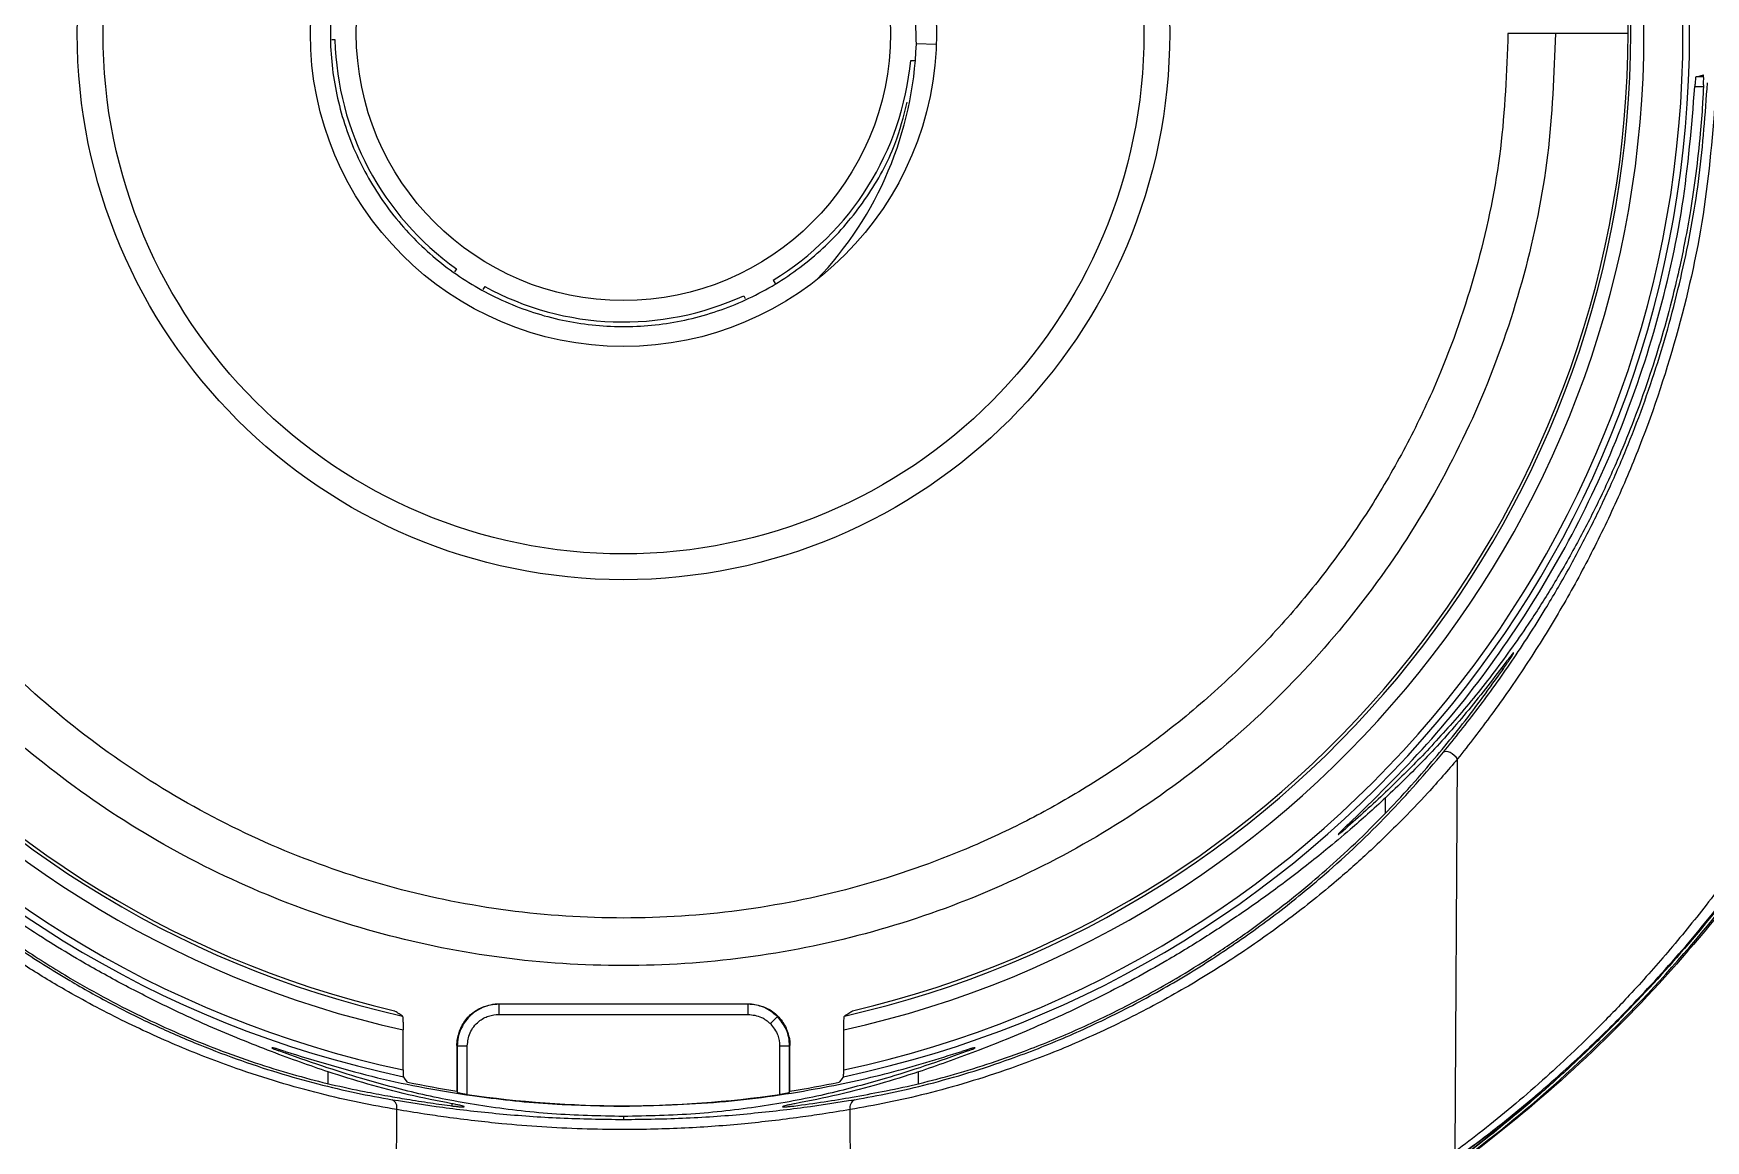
# Model space of a CAD drawing. Extents: x -50 to 17, y -20 to 123.
# Drawn here: x -42.06 to -37.04, y 33.48 to 36.8 of the extents above; entities that cross this region are included whole.
import ezdxf

# ---------------------------------------------------------------- set-up
doc = ezdxf.new("R2010")
doc.units = 0
doc.header["$MEASUREMENT"] = 0
doc.layers.add('GEOMETRY', color=2, linetype='Continuous', lineweight=25)

# ---------------------------------------------------------------- blocks, each defined once
blk = doc.blocks.new('2026 FREEFLOW AZURE')
at = {"layer": 'GEOMETRY'}
for p, q in [((-24.7051, -40.3489), (-24.7146, -40.3485)), ((-22.8998, -40.3632), (-22.9597, -40.3611)), ((-20.8254, -40.3297), (-21.0407, -40.3297)), ((-22.9767, -40.4105), (-22.9627, -40.411)), ((-20.5972, -40.4598), (-20.6195, -40.4598)), ((-20.6224, -40.4894), (-20.5966, -40.4894)), ((-24.3403, -41.0362), (-24.3461, -41.0454)), ((-24.2556, -41.0893), (-24.2611, -41.0982)), ((-23.3896, -41.0701), (-23.384, -41.0806)), ((-23.4779, -41.117), (-23.4733, -41.1257)), ((-21.2016, -42.2332), (-21.2014, -42.243)), ((-21.3416, -43.6862), (-21.3349, -42.5079)), ((-21.5512, -42.6701), (-21.5515, -42.6249)), ((-24.2131, -43.2444), (-24.2141, -43.2431)), ((-24.2141, -43.2431), (-23.4642, -43.2431)), ((-24.2131, -43.2444), (-24.2131, -43.2745)), ((-23.4652, -43.2444), (-24.2131, -43.2444)), ((-24.2131, -43.2745), (-23.4652, -43.2745)), ((-23.4642, -43.2431), (-23.4652, -43.2444)), ((-23.4652, -43.2444), (-23.4652, -43.2745)), ((-24.5006, -43.4409), (-24.5006, -43.3212)), ((-23.1777, -43.4409), (-23.1777, -43.3212)), ((-24.3391, -43.3681), (-24.3381, -43.3694)), ((-24.3391, -43.3681), (-24.3391, -43.505)), ((-24.3381, -43.3694), (-24.3381, -43.5084)), ((-24.3081, -43.5147), (-24.3081, -43.3695)), ((-23.3702, -43.3695), (-23.3702, -43.5147)), ((-23.3402, -43.3694), (-23.3392, -43.3681)), ((-23.3402, -43.5084), (-23.3402, -43.3694)), ((-23.3392, -43.505), (-23.3392, -43.3681)), ((-24.7253, -43.4824), (-24.7255, -43.4472)), ((-22.953, -43.4824), (-22.9528, -43.4472)), ((-24.5248, -44.4427), (-24.5197, -43.5603)), ((-24.3541, -43.5429), (-24.3539, -43.5509)), ((-23.8392, -43.549), (-23.8392, -43.5503)), ((-23.1535, -44.4427), (-23.1586, -43.5603)), ((-23.8392, -43.5812), (-23.8392, -43.5901))]:
    blk.add_line(p, q, dxfattribs=at)
at = {"layer": 'GEOMETRY', "flags": 128}
for points in [[(-20.6195, -40.4598), (-20.6067, -40.4566), (-20.5967, -40.4542)], [(-21.3349, -42.5079), (-21.3393, -42.5023), (-21.3448, -42.4971), (-21.3509, -42.4925), (-21.3573, -42.4889), (-21.3635, -42.4865), (-21.3691, -42.4855), (-21.3738, -42.486), (-21.3772, -42.4879)], [(-24.4871, -43.4781), (-24.4941, -43.4689), (-24.4996, -43.4616)], [(-23.1787, -43.4616), (-23.1857, -43.4709), (-23.1913, -43.4781)], [(-24.3391, -43.505), (-24.3385, -43.5069), (-24.3381, -43.5084)], [(-23.3402, -43.5084), (-23.3397, -43.5065), (-23.3392, -43.505)]]:
    blk.add_lwpolyline(points, dxfattribs=at)
at = {"layer": 'GEOMETRY'}
for radius in [1.64, 1.5625, 0.94, 0.802]:
    blk.add_circle((-23.8392, -40.3297), radius, dxfattribs=at)
for centre, radius, start, end in [((-23.8392, -40.3296), 3.201, 101.9069, 258.093), ((-23.8391, -40.3296), 3.201, 281.9069, 78.093), ((-23.8392, -40.3295), 3.181, 102.0011, 257.9989), ((-23.8391, -40.3295), 3.181, 282.0011, 77.9989), ((-23.8392, -40.3295), 3.064, 102.4665, 257.5334), ((-23.8391, -40.3295), 3.064, 282.4665, 77.5334), ((-23.8392, -40.3293), 3.024, 102.6741, 257.3258), ((-23.8392, -40.3273), 3.016, 103.1791, 256.8208), ((-23.8391, -40.3293), 3.024, 282.6741, 77.3258), ((-23.8391, -40.3273), 3.016, 283.1791, 76.8208), ((-23.8392, -40.3297), 0.8662, 181.2664, 234.6481), ((-24.039, -40.3226), 1.08, 316.3076, 357.9573), ((-23.8392, -40.3297), 0.8662, 301.2664, 354.6481), ((-23.8392, -40.3297), 0.8662, 241.2664, 294.6481), ((-25.2319, -41.4582), 2.6008, 314.8403, 315.503), ((-24.3154, -41.5798), 1.7897, 269.2741, 270.2345), ((-23.3629, -41.5798), 1.7897, 269.7655, 270.7258), ((-23.8392, -40.3305), 3.2136, 258.3687, 261.0503), ((-23.8392, -40.3309), 3.2181, 261.6208, 270), ((-23.8392, -40.3309), 3.2181, 270, 278.3791), ((-23.8392, -40.3305), 3.2136, 278.9497, 281.6313), ((-24.5454, -43.5541), 0.0264, 346.4623, 62.4183), ((-23.1329, -43.5541), 0.0264, 117.5816, 193.5377)]:
    blk.add_arc(centre, radius, start, end, dxfattribs=at)
for points, knots in [([(0, -78.9807), (-0.2, -78.9806), (-1.2, -78.9802), (-3.8001, -78.9706), (-7.8002, -78.9311), (-12.2829, -78.85), (-16.448, -78.7432), (-20.2955, -78.617), (-23.1801, -78.4946), (-25.1028, -78.4087), (-25.9062, -78.3706), (-26.5502, -78.3109), (-27.0326, -78.2324), (-27.5088, -78.1229), (-28.0194, -77.9636), (-28.5584, -77.7443), (-29.1196, -77.4599), (-29.6551, -77.1295), (-30.1606, -76.7561), (-30.6321, -76.3407), (-31.0676, -75.8869), (-31.4641, -75.3985), (-31.7943, -74.9136), (-32.0654, -74.4413), (-32.2868, -73.9889), (-32.4781, -73.5224), (-32.6376, -73.0447), (-32.772, -72.5285), (-32.8702, -71.9733), (-32.9456, -71.1863), (-33.0009, -70.2008), (-33.0534, -69.0184), (-33.0915, -67.8353), (-33.171, -65.4701), (-33.2841, -61.9227), (-33.3842, -57.1916), (-33.4538, -52.46), (-33.4941, -47.728), (-33.5123, -42.9959), (-33.5152, -37.7511), (-33.5017, -31.9936), (-33.4541, -26.4051), (-33.3783, -21.4986), (-33.2967, -17.7475), (-33.2045, -14.4704), (-33.1115, -11.6671), (-33.0234, -9.6084), (-32.9688, -8.2933), (-32.9388, -7.7222), (-32.8886, -7.1485), (-32.7978, -6.5752), (-32.66, -6.0074), (-32.4856, -5.4765), (-32.2819, -4.9834), (-32.0573, -4.5269), (-31.8027, -4.0858), (-31.5196, -3.6631), (-31.2086, -3.2613), (-30.87, -2.8823), (-30.5058, -2.5264), (-30.118, -2.1956), (-29.7093, -1.8918), (-29.2828, -1.6181), (-28.8398, -1.3749), (-28.3823, -1.1622), (-27.9107, -0.9813), (-27.4282, -0.8346), (-26.908, -0.7182), (-26.3509, -0.642), (-25.7605, -0.5973), (-25.1687, -0.5733), (-23.2063, -0.4943), (-19.8745, -0.3423), (-15.9539, -0.2243), (-12.033, -0.1268), (-8.1115, -0.0549), (-3.8389, -0.0078), (-1.135, -0.0023), (0, 0)], [0, 0, 0, 0, 0.0043698, 0.0218491, 0.056809, 0.091769, 0.1198046, 0.1478403, 0.1758752, 0.1828844, 0.189893, 0.1934458, 0.1970065, 0.2005644, 0.2041136, 0.2086796, 0.2132619, 0.2178446, 0.222411, 0.2269761, 0.2315574, 0.2361388, 0.2407038, 0.2443597, 0.2480279, 0.2517, 0.2553674, 0.2590225, 0.2633453, 0.2676701, 0.2762888, 0.2849086, 0.2935298, 0.3021503, 0.3366129, 0.3710757, 0.4055387, 0.4400022, 0.4744661, 0.5089296, 0.5545948, 0.6002598, 0.6310333, 0.6618067, 0.6822341, 0.7026616, 0.7230888, 0.7272545, 0.73142, 0.7355829, 0.7398316, 0.7440869, 0.7483354, 0.7520285, 0.7557342, 0.7594436, 0.7631483, 0.7668405, 0.7705359, 0.7742442, 0.7779569, 0.7816651, 0.7853605, 0.7890218, 0.7926972, 0.7963758, 0.800048, 0.8037066, 0.8080106, 0.8123205, 0.8166378, 0.8209518, 0.8552299, 0.8895082, 0.9066462, 0.9409236, 0.9752009, 1, 1, 1, 1]), ([(0, -78.7726), (-1.424, -78.769), (-4.2759, -78.762), (-8.5576, -78.7097), (-12.8432, -78.6294), (-17.295, -78.5116), (-21.0157, -78.3798), (-23.4132, -78.2765), (-24.3106, -78.2354), (-24.6052, -78.2217), (-24.9025, -78.2077), (-25.2182, -78.1926), (-25.619, -78.1726), (-26.0846, -78.1465), (-26.6157, -78.0981), (-27.1381, -78.0038), (-27.6568, -77.8657), (-28.1617, -77.6853), (-28.6498, -77.4682), (-29.121, -77.2173), (-29.5724, -76.9317), (-30.0027, -76.6129), (-30.4084, -76.2631), (-30.7873, -75.8843), (-31.1373, -75.4786), (-31.4564, -75.0481), (-31.7432, -74.5948), (-31.9949, -74.1217), (-32.2158, -73.6246), (-32.4034, -73.1052), (-32.5509, -72.5636), (-32.6557, -72.0114), (-32.7135, -71.457), (-32.748, -70.899), (-32.7793, -70.2344), (-32.8133, -69.462), (-32.8498, -68.5875), (-32.9034, -67.2216), (-32.9688, -65.3629), (-33.0581, -62.4001), (-33.1438, -58.8258), (-33.2141, -54.7839), (-33.2608, -50.8844), (-33.289, -47.1273), (-33.303, -43.3671), (-33.3064, -39.2589), (-33.3023, -34.8112), (-33.2789, -30.0251), (-33.2303, -25.2473), (-33.1548, -20.6608), (-33.0516, -16.2679), (-32.9546, -13.1601), (-32.8794, -11.1464), (-32.8429, -10.2227), (-32.803, -9.2862), (-32.7689, -8.4977), (-32.7349, -7.8595), (-32.7014, -7.3806), (-32.6431, -6.9014), (-32.5507, -6.4237), (-32.4255, -5.9535), (-32.2626, -5.477), (-32.0603, -4.9973), (-31.8179, -4.5173), (-31.5404, -4.0579), (-31.2302, -3.6207), (-30.8885, -3.2077), (-30.5176, -2.8211), (-30.1192, -2.463), (-29.6954, -2.1351), (-29.2484, -1.8393), (-28.7809, -1.5777), (-28.2957, -1.351), (-27.7877, -1.1569), (-27.2564, -1.0037), (-26.7105, -0.8956), (-26.1548, -0.838), (-25.5911, -0.8063), (-25.0233, -0.7786), (-24.2111, -0.7404), (-23.1541, -0.6928), (-20.7157, -0.5902), (-17.2809, -0.4688), (-12.852, -0.3514), (-8.5617, -0.271), (-4.2771, -0.2187), (-1.4242, -0.2116), (0, -0.2081)], [0, 0, 0, 0, 0.0312612, 0.0626079, 0.0940026, 0.1253571, 0.1603734, 0.175733, 0.1780362, 0.1800961, 0.182206, 0.1845704, 0.1870343, 0.1910167, 0.194808, 0.198734, 0.202655, 0.2065789, 0.2104903, 0.2143719, 0.2182889, 0.2222045, 0.2261203, 0.2300375, 0.2339549, 0.2378723, 0.2417901, 0.2457194, 0.2496274, 0.2537222, 0.2578306, 0.2619383, 0.2660447, 0.2700593, 0.2742093, 0.2806511, 0.2870319, 0.2934253, 0.3106591, 0.3278617, 0.3584975, 0.3891462, 0.4166064, 0.44411, 0.4716281, 0.4991549, 0.5342961, 0.5692692, 0.6042247, 0.639188, 0.669971, 0.7006873, 0.7074453, 0.7142101, 0.7209811, 0.7280224, 0.7315366, 0.7350115, 0.7385579, 0.7421283, 0.7456836, 0.7492314, 0.7531737, 0.7571044, 0.7610247, 0.7649455, 0.7688635, 0.7727804, 0.7766967, 0.7806133, 0.7845309, 0.7884546, 0.7923614, 0.796278, 0.8003826, 0.8044848, 0.8084773, 0.8126362, 0.8168791, 0.8209563, 0.8304858, 0.8401077, 0.8745332, 0.9059355, 0.9373691, 0.9687354, 1, 1, 1, 1]), ([(0, -78.5134), (-1.424, -78.5098), (-4.2756, -78.5028), (-8.5562, -78.4505), (-12.8399, -78.3702), (-16.052, -78.2851), (-18.1908, -78.2173), (-19.2584, -78.1811), (-20.3254, -78.1425), (-21.3916, -78.1015), (-22.4567, -78.058), (-23.5117, -78.0126), (-24.5581, -77.9645), (-25.4274, -77.9239), (-26.12, -77.8847), (-26.6364, -77.8331), (-27.1406, -77.7371), (-27.6375, -77.5996), (-28.122, -77.4213), (-28.5918, -77.2077), (-29.0455, -76.9607), (-29.4792, -76.6808), (-29.8916, -76.3692), (-30.2799, -76.028), (-30.6419, -75.659), (-30.976, -75.2646), (-31.2799, -74.8462), (-31.5521, -74.406), (-31.7916, -73.9467), (-32.0003, -73.4642), (-32.1768, -72.9605), (-32.3135, -72.4362), (-32.4093, -71.9018), (-32.4609, -71.3556), (-32.4935, -70.8015), (-32.5161, -70.3089), (-32.5345, -69.8978), (-32.5493, -69.5599), (-32.564, -69.217), (-32.5791, -68.8544), (-32.5944, -68.4808), (-32.6092, -68.1063), (-32.6492, -67.0731), (-32.7089, -65.3806), (-32.7984, -62.4159), (-32.8843, -58.8381), (-32.962, -54.3773), (-33.0148, -49.643), (-33.0421, -44.6345), (-33.0473, -40.0288), (-33.0442, -35.8268), (-33.0308, -32.0202), (-33.0028, -28.2033), (-32.9573, -24.379), (-32.8978, -20.8952), (-32.8278, -17.7523), (-32.7518, -14.9518), (-32.6827, -12.8379), (-32.63, -11.4088), (-32.601, -10.6621), (-32.5707, -9.9165), (-32.5377, -9.154), (-32.5083, -8.4809), (-32.4777, -7.8989), (-32.4451, -7.4273), (-32.39, -6.961), (-32.302, -6.5), (-32.1826, -6.0461), (-32.0266, -5.5864), (-31.8331, -5.1237), (-31.6007, -4.6612), (-31.335, -4.2178), (-31.0372, -3.7954), (-30.7088, -3.3961), (-30.352, -3.022), (-29.9686, -2.6751), (-29.5605, -2.3578), (-29.1302, -2.0711), (-28.6793, -1.8171), (-28.2111, -1.597), (-27.7216, -1.4085), (-27.2114, -1.2598), (-26.6848, -1.1542), (-26.1425, -1.0969), (-25.5885, -1.0658), (-25.0275, -1.0383), (-24.2175, -1.0002), (-23.1571, -0.9523), (-21.4985, -0.8826), (-19.4927, -0.8063), (-16.4967, -0.7073), (-12.8515, -0.6107), (-8.5617, -0.5302), (-4.2772, -0.4779), (-1.4242, -0.4709), (0, -0.4673)], [0, 0, 0, 0, 0.031448, 0.062976, 0.094543, 0.126068, 0.133937, 0.1418, 0.14966, 0.157515, 0.165366, 0.1732, 0.180838, 0.188498, 0.19242, 0.196157, 0.199951, 0.203738, 0.207532, 0.21134, 0.215126, 0.218929, 0.22273, 0.226531, 0.230334, 0.234136, 0.237937, 0.241744, 0.245555, 0.249366, 0.253345, 0.25733, 0.261319, 0.265321, 0.26944, 0.273577, 0.276209, 0.27853, 0.281045, 0.283789, 0.286545, 0.289303, 0.292066, 0.30938, 0.326703, 0.357571, 0.388416, 0.425233, 0.462131, 0.499028, 0.526948, 0.554931, 0.583095, 0.611244, 0.639395, 0.660044, 0.68067, 0.701266, 0.706754, 0.712254, 0.717768, 0.723234, 0.729109, 0.732647, 0.736104, 0.739548, 0.74301, 0.746461, 0.749906, 0.753722, 0.757527, 0.761327, 0.765128, 0.76893, 0.772733, 0.776535, 0.780338, 0.78414, 0.787945, 0.791757, 0.795555, 0.799518, 0.803479, 0.807398, 0.811551, 0.815731, 0.819802, 0.829461, 0.839173, 0.856464, 0.87379, 0.905374, 0.936993, 0.968546, 1, 1, 1, 1]), ([(0, -77.5952), (-1.4223, -77.5916), (-4.2703, -77.5846), (-8.5452, -77.5324), (-12.8224, -77.4522), (-16.08, -77.3659), (-18.3167, -77.2945), (-19.5347, -77.2526), (-20.752, -77.2076), (-21.9685, -77.1594), (-23.185, -77.108), (-24.3995, -77.0528), (-25.3775, -77.0073), (-26.0974, -76.9661), (-26.5583, -76.9152), (-26.9909, -76.8278), (-27.4146, -76.7053), (-27.8312, -76.5467), (-28.238, -76.3571), (-28.6313, -76.1374), (-29.006, -75.8898), (-29.3616, -75.615), (-29.6959, -75.3148), (-30.0073, -74.9906), (-30.2938, -74.6444), (-30.554, -74.278), (-30.7869, -73.8926), (-30.9906, -73.489), (-31.1763, -73.0491), (-31.3342, -72.5727), (-31.4541, -72.0597), (-31.5184, -71.6002), (-31.5495, -71.1948), (-31.5712, -70.8442), (-31.589, -70.4835), (-31.6033, -70.1671), (-31.6149, -69.908), (-31.6236, -69.7111), (-31.6319, -69.5227), (-31.6405, -69.3228), (-31.6498, -69.1013), (-31.6724, -68.5592), (-31.722, -67.3109), (-31.7909, -65.3602), (-31.8804, -62.3971), (-31.9663, -58.8196), (-32.0324, -55.0279), (-32.0748, -51.6341), (-32.1012, -48.6346), (-32.1179, -45.6313), (-32.1263, -42.6275), (-32.1284, -39.585), (-32.1266, -36.502), (-32.1181, -33.358), (-32.1003, -30.1922), (-32.0714, -27.0066), (-32.0297, -23.8208), (-31.9681, -20.2966), (-31.8784, -16.4368), (-31.7841, -13.3929), (-31.7146, -11.5017), (-31.6858, -10.7561), (-31.6555, -10.0087), (-31.6222, -9.2362), (-31.5926, -8.558), (-31.5625, -7.9784), (-31.5325, -7.5358), (-31.4842, -7.1162), (-31.4085, -6.7154), (-31.3059, -6.3216), (-31.1711, -5.9219), (-31.0032, -5.5194), (-30.8026, -5.1167), (-30.5726, -4.7314), (-30.3149, -4.3639), (-30.0304, -4.0162), (-29.721, -3.6903), (-29.3882, -3.388), (-29.0341, -3.1111), (-28.6608, -2.8614), (-28.2686, -2.6393), (-27.8619, -2.4472), (-27.4595, -2.2913), (-27.0657, -2.1729), (-26.6806, -2.0879), (-26.2769, -2.03), (-25.8437, -2.0001), (-25.3842, -1.9746), (-24.9112, -1.9522), (-24.1583, -1.9166), (-23.1262, -1.8701), (-20.6878, -1.7674), (-17.2587, -1.6461), (-12.8366, -1.5288), (-8.552, -1.4484), (-4.2725, -1.3961), (-1.4226, -1.3891), (0, -1.3855)], [0, 0, 0, 0, 0.032093, 0.064261, 0.096463, 0.128618, 0.13779, 0.146955, 0.156117, 0.165275, 0.174426, 0.18359, 0.192706, 0.196519, 0.199858, 0.20316, 0.206462, 0.2098, 0.213209, 0.216579, 0.219956, 0.223333, 0.22671, 0.230087, 0.233464, 0.23684, 0.240219, 0.243616, 0.247032, 0.250984, 0.254925, 0.258903, 0.261438, 0.264099, 0.266829, 0.269587, 0.271245, 0.272681, 0.274034, 0.2755, 0.277196, 0.279036, 0.287742, 0.305384, 0.323079, 0.35463, 0.386128, 0.408646, 0.431211, 0.453811, 0.476413, 0.498988, 0.522461, 0.545976, 0.569927, 0.593895, 0.617858, 0.641816, 0.673426, 0.704971, 0.71053, 0.716126, 0.721808, 0.727407, 0.733573, 0.737125, 0.740502, 0.743582, 0.74665, 0.749697, 0.752757, 0.756159, 0.759531, 0.7629, 0.766273, 0.76965, 0.773027, 0.776405, 0.779783, 0.78316, 0.786531, 0.789943, 0.7933, 0.796261, 0.799211, 0.80219, 0.805455, 0.809005, 0.812573, 0.816141, 0.826012, 0.835886, 0.871208, 0.903432, 0.935697, 0.967901, 1, 1, 1, 1]), ([(-22.9597, -40.3611), (-22.9611, -40.3007), (-22.964, -40.1808), (-23.0145, -40.0065), (-23.0967, -39.8456), (-23.2108, -39.7049), (-23.3507, -39.5904), (-23.511, -39.5065), (-23.6851, -39.4571), (-23.8655, -39.444), (-24.0449, -39.4677), (-24.2157, -39.5275), (-24.3707, -39.6207), (-24.5037, -39.7434), (-24.6089, -39.8907), (-24.682, -40.0561), (-24.7201, -40.233), (-24.7213, -40.414), (-24.6858, -40.5914), (-24.615, -40.7579), (-24.5118, -40.9066), (-24.3806, -41.0311), (-24.227, -41.1265), (-24.057, -41.1887), (-23.878, -41.215), (-23.6974, -41.2045), (-23.5226, -41.1574), (-23.3612, -41.0758), (-23.2193, -40.9633), (-23.1045, -40.824), (-23.0237, -40.6793), (-22.9982, -40.5788), (-22.9874, -40.5365)], [0, 0, 0, 0, 0.033796, 0.067121, 0.10089, 0.13471, 0.168043, 0.20178, 0.23562, 0.268968, 0.302671, 0.336528, 0.369898, 0.403563, 0.437432, 0.470833, 0.504455, 0.538334, 0.571772, 0.60535, 0.639233, 0.672717, 0.706245, 0.74013, 0.773665, 0.807143, 0.841026, 0.874609, 0.908042, 0.94192, 0.975548, 1, 1, 1, 1]), ([(-24.1103, -45.1444), (-24.2619, -45.1317), (-24.5653, -45.1063), (-25.0131, -45.0138), (-25.4507, -44.8826), (-25.8737, -44.7097), (-26.2786, -44.4978), (-26.6617, -44.2486), (-27.0195, -43.9642), (-27.3488, -43.6473), (-27.6467, -43.3007), (-27.9104, -42.9275), (-28.1377, -42.5311), (-28.3265, -42.115), (-28.4753, -41.6829), (-28.5818, -41.2387), (-28.6489, -40.7863), (-28.6573, -40.4819), (-28.6614, -40.3297)], [0, 0, 0, 0, 0.062497, 0.124992, 0.187486, 0.249982, 0.312482, 0.374987, 0.437496, 0.500003, 0.562506, 0.625005, 0.687499, 0.749993, 0.812488, 0.874988, 0.937492, 1, 1, 1, 1]), ([(-28.4649, -40.3297), (-28.4609, -40.4758), (-28.4529, -40.768), (-28.3883, -41.2021), (-28.2861, -41.6283), (-28.1433, -42.0427), (-27.9624, -42.4418), (-27.7443, -42.8217), (-27.4914, -43.1795), (-27.2079, -43.5092), (-26.8975, -43.809), (-26.5591, -44.0796), (-26.1928, -44.3202), (-25.8025, -44.5257), (-25.3962, -44.6928), (-24.9751, -44.8201), (-24.5417, -44.9108), (-24.2465, -44.9357), (-24.0992, -44.9481)], [0, 0, 0, 0, 0.062575, 0.1251, 0.187603, 0.250097, 0.312579, 0.375035, 0.437447, 0.499992, 0.561018, 0.622088, 0.685326, 0.748463, 0.810758, 0.873216, 0.936713, 1, 1, 1, 1]), ([(-21.0407, -40.3297), (-21.0454, -40.452), (-21.0546, -40.6964), (-21.1291, -41.0567), (-21.2465, -41.4043), (-21.409, -41.7334), (-21.6128, -42.0383), (-21.8546, -42.314), (-22.1302, -42.5558), (-22.435, -42.7596), (-22.764, -42.922), (-23.1115, -43.0402), (-23.4717, -43.112), (-23.8384, -43.1362), (-24.2051, -43.1122), (-24.5655, -43.0405), (-24.9133, -42.9225), (-25.2425, -42.7601), (-25.5476, -42.5562), (-25.8234, -42.3144), (-26.0653, -42.0386), (-26.2692, -41.7336), (-26.4318, -41.4044), (-26.5492, -41.0568), (-26.6237, -40.6965), (-26.6329, -40.452), (-26.6376, -40.3297)], [0, 0, 0, 0, 0.041718, 0.083416, 0.125087, 0.166732, 0.208358, 0.249973, 0.291587, 0.333208, 0.374846, 0.416508, 0.458198, 0.49991, 0.541631, 0.583339, 0.625025, 0.666689, 0.708334, 0.74997, 0.791604, 0.833246, 0.874902, 0.91658, 0.958282, 1, 1, 1, 1]), ([(-21.1835, -40.3297), (-21.1879, -40.4455), (-21.1968, -40.6775), (-21.2673, -41.0193), (-21.3639, -41.3055), (-21.4707, -41.537), (-21.5727, -41.719), (-21.6886, -41.8923), (-21.8178, -42.0561), (-21.9636, -42.2138), (-22.1262, -42.3633), (-22.3012, -42.4983), (-22.4762, -42.6118), (-22.6485, -42.706), (-22.8692, -42.8067), (-23.1493, -42.902), (-23.491, -42.9702), (-23.8387, -42.9929), (-24.1866, -42.9701), (-24.5285, -42.9022), (-24.8584, -42.7902), (-25.1708, -42.636), (-25.4604, -42.4426), (-25.6788, -42.2511), (-25.8371, -42.0821), (-25.9474, -41.9477), (-26.0423, -41.8151), (-26.1236, -41.6862), (-26.1925, -41.5628), (-26.2548, -41.4359), (-26.3229, -41.276), (-26.3902, -41.0808), (-26.4487, -40.8417), (-26.4874, -40.5906), (-26.4923, -40.4167), (-26.4948, -40.3297)], [0, 0, 0, 0, 0.041634, 0.083398, 0.125022, 0.150045, 0.175007, 0.200019, 0.224976, 0.249986, 0.277195, 0.304363, 0.329396, 0.352152, 0.37494, 0.416615, 0.458274, 0.499948, 0.541596, 0.583354, 0.62499, 0.666603, 0.708313, 0.74993, 0.770781, 0.791582, 0.812423, 0.829418, 0.846355, 0.863281, 0.880245, 0.908834, 0.937454, 0.968726, 1, 1, 1, 1]), ([(-21.0407, -40.3297), (-21.0437, -40.3297), (-21.0496, -40.3297), (-21.083, -40.3297), (-21.1292, -40.3297), (-21.1654, -40.3297), (-21.1835, -40.3297)], [0, 0, 0, 0, 0.25, 0.5, 0.75, 1, 1, 1, 1]), ([(-20.5963, -40.484), (-20.5962, -40.4801), (-20.5959, -40.4722), (-20.5959, -40.4623), (-20.5961, -40.4554), (-20.5965, -40.4546), (-20.5967, -40.4542)], [0, 0, 0, 0, 0.25006, 0.499888, 0.749215, 1, 1, 1, 1]), ([(-19.6228, -40.4934), (-19.6322, -40.6321), (-19.6512, -40.9125), (-19.7333, -41.3311), (-19.8567, -41.7468), (-20.0254, -42.1527), (-20.2369, -42.5416), (-20.4838, -42.8999), (-20.7595, -43.2237), (-21.0571, -43.5109), (-21.3773, -43.7637), (-21.7133, -43.9834), (-21.9504, -44.101), (-22.0677, -44.1591)], [0, 0, 0, 0, 0.089873, 0.181823, 0.27544, 0.370265, 0.465798, 0.56152, 0.651476, 0.740697, 0.828771, 0.915319, 1, 1, 1, 1]), ([(-21.6519, -42.6937), (-21.5701, -42.6133), (-21.4054, -42.4512), (-21.192, -42.1747), (-21.0062, -41.8756), (-20.8517, -41.5514), (-20.7336, -41.2077), (-20.652, -40.8506), (-20.6322, -40.6092), (-20.6224, -40.4894)], [0, 0, 0, 0, 0.137829, 0.277764, 0.419018, 0.560759, 0.708836, 0.855553, 1, 1, 1, 1]), ([(-20.5963, -40.484), (-20.5973, -40.5032), (-20.5998, -40.5521), (-20.6068, -40.641), (-20.6185, -40.7477), (-20.6343, -40.8554), (-20.6509, -40.9483), (-20.6686, -41.034), (-20.691, -41.1297), (-20.7203, -41.2381), (-20.7574, -41.3573), (-20.7984, -41.4728), (-20.8474, -41.5953), (-20.9025, -41.7179), (-20.9672, -41.8458), (-21.0358, -41.9673), (-21.1191, -42.1002), (-21.2161, -42.2375), (-21.3281, -42.3777), (-21.4033, -42.4582), (-21.4405, -42.4982)], [0, 0, 0, 0, 0.0253241, 0.0644886, 0.1174936, 0.166796, 0.2078597, 0.2418854, 0.2821365, 0.3373926, 0.3898226, 0.4466082, 0.4988878, 0.5638109, 0.6241342, 0.6887282, 0.7494058, 0.834501, 0.9178408, 1, 1, 1, 1]), ([(-21.3772, -42.4879), (-21.3425, -42.4446), (-21.2734, -42.3585), (-21.1698, -42.2137), (-21.0793, -42.0734), (-21.0016, -41.9399), (-20.9376, -41.8189), (-20.8775, -41.6938), (-20.8041, -41.5231), (-20.7249, -41.302), (-20.6537, -41.0318), (-20.6041, -40.7567), (-20.5911, -40.5711), (-20.5846, -40.4781)], [0, 0, 0, 0, 0.083269, 0.165581, 0.250649, 0.313316, 0.37564, 0.435615, 0.500134, 0.625357, 0.750307, 0.874884, 1, 1, 1, 1]), ([(-20.5577, -40.4798), (-20.5671, -40.6037), (-20.5859, -40.8525), (-20.6661, -41.2185), (-20.7638, -41.5153), (-20.861, -41.7444), (-20.9426, -41.9114), (-21.0326, -42.0735), (-21.1296, -42.2286), (-21.2318, -42.3759), (-21.3007, -42.4641), (-21.3349, -42.5079)], [0, 0, 0, 0, 0.166127, 0.333441, 0.499831, 0.583204, 0.666609, 0.749335, 0.833702, 0.917378, 1, 1, 1, 1]), ([(-19.6968, -41.0954), (-19.7055, -41.1395), (-19.723, -41.2273), (-19.7552, -41.361), (-19.7916, -41.4942), (-19.8338, -41.63), (-19.8786, -41.7588), (-19.9312, -41.8957), (-19.9911, -42.0368), (-20.062, -42.1873), (-20.1387, -42.3347), (-20.2212, -42.4793), (-20.3297, -42.6531), (-20.4708, -42.8548), (-20.6493, -43.0768), (-20.8112, -43.2529), (-20.9453, -43.3849), (-21.048, -43.4796), (-21.1673, -43.5828), (-21.3043, -43.6929), (-21.4018, -43.7631), (-21.4507, -43.7983)], [0, 0, 0, 0, 0.040605, 0.080991, 0.124986, 0.166465, 0.210729, 0.249396, 0.30011, 0.350112, 0.40005, 0.449831, 0.499333, 0.582704, 0.667311, 0.749293, 0.792552, 0.834289, 0.874727, 0.937238, 1, 1, 1, 1]), ([(-21.6809, -43.9509), (-21.5685, -43.8797), (-21.3404, -43.735), (-21.0215, -43.4738), (-20.7195, -43.1757), (-20.4927, -42.8998), (-20.3272, -42.664), (-20.2108, -42.4787), (-20.0997, -42.2791), (-19.9955, -42.0651), (-19.9005, -41.8365), (-19.815, -41.5939), (-19.7702, -41.4252), (-19.7473, -41.3393)], [0, 0, 0, 0, 0.1195492, 0.2428522, 0.3699085, 0.5007176, 0.5634452, 0.6290393, 0.6974995, 0.7688259, 0.8430183, 0.9200763, 1, 1, 1, 1]), ([(-21.3436, -43.71), (-21.3002, -43.6778), (-21.2134, -43.6133), (-21.077, -43.5003), (-20.9404, -43.377), (-20.7931, -43.2309), (-20.6368, -43.0583), (-20.4784, -42.8601), (-20.3418, -42.6655), (-20.2242, -42.4764), (-20.125, -42.2978), (-20.0355, -42.1159), (-19.969, -41.9626), (-19.9192, -41.8353), (-19.8832, -41.7359), (-19.8494, -41.6344), (-19.8187, -41.5339), (-19.79, -41.4312), (-19.7731, -41.3619), (-19.7643, -41.3261)], [0, 0, 0, 0, 0.062929, 0.125944, 0.186635, 0.250525, 0.332552, 0.416047, 0.500993, 0.569246, 0.640067, 0.708606, 0.777425, 0.812962, 0.851023, 0.887904, 0.925032, 0.961288, 1, 1, 1, 1]), ([(-19.8185, -41.3194), (-19.8473, -41.4327), (-19.9049, -41.6586), (-20.0269, -41.9886), (-20.1766, -42.3127), (-20.3302, -42.5803), (-20.4712, -42.7908), (-20.5854, -42.9448), (-20.701, -43.0865), (-20.8085, -43.2071), (-20.9063, -43.3087), (-20.9937, -43.394), (-21.0821, -43.4753), (-21.1709, -43.5519), (-21.2591, -43.6237), (-21.3144, -43.6656), (-21.3416, -43.6862)], [0, 0, 0, 0, 0.124745, 0.248643, 0.372535, 0.497684, 0.565281, 0.629598, 0.690734, 0.748805, 0.791854, 0.833461, 0.873703, 0.916978, 0.95903, 1, 1, 1, 1]), ([(-21.1983, -42.2388), (-21.1908, -42.2279), (-21.1796, -42.2114), (-21.1702, -42.1963), (-21.1671, -42.1905), (-21.1663, -42.1884), (-21.1672, -42.1888), (-21.1709, -42.1927), (-21.1785, -42.2024), (-21.1895, -42.217), (-21.1976, -42.2278), (-21.2016, -42.2332)], [0, 0, 0, 0, 0.247844, 0.373197, 0.437877, 0.498434, 0.560249, 0.624355, 0.749376, 0.874727, 1, 1, 1, 1]), ([(-21.2016, -42.2332), (-21.2393, -42.2821), (-21.3145, -42.3794), (-21.4334, -42.5113), (-21.5122, -42.5871), (-21.5515, -42.6249)], [0, 0, 0, 0, 0.335624, 0.668715, 1, 1, 1, 1]), ([(-24.5197, -43.5603), (-24.5568, -43.5538), (-24.63, -43.541), (-24.7498, -43.5135), (-24.8735, -43.4794), (-25.0156, -43.4333), (-25.1743, -43.3724), (-25.3475, -43.2931), (-25.5018, -43.2106), (-25.6378, -43.1281), (-25.7543, -43.0499), (-25.8675, -42.9663), (-25.9854, -42.8708), (-26.1068, -42.7616), (-26.2307, -42.6378), (-26.3051, -42.5521), (-26.3435, -42.5079)], [0, 0, 0, 0, 0.063686, 0.125519, 0.188239, 0.2504, 0.33344, 0.416476, 0.500703, 0.561889, 0.6253, 0.686462, 0.750623, 0.831769, 0.913422, 1, 1, 1, 1]), ([(-26.3011, -42.4879), (-26.2655, -42.5299), (-26.1943, -42.6138), (-26.075, -42.7361), (-25.9461, -42.855), (-25.8069, -42.9687), (-25.6585, -43.0759), (-25.5146, -43.1669), (-25.3794, -43.2425), (-25.2538, -43.305), (-25.1277, -43.3605), (-25.0011, -43.4092), (-24.8768, -43.4504), (-24.7561, -43.4843), (-24.64, -43.5116), (-24.5689, -43.5243), (-24.5332, -43.5307)], [0, 0, 0, 0, 0.083609, 0.167016, 0.249377, 0.333662, 0.416986, 0.499237, 0.562712, 0.624621, 0.687682, 0.749602, 0.812348, 0.874485, 0.93689, 1, 1, 1, 1]), ([(-21.3349, -42.5079), (-21.3641, -42.5419), (-21.4192, -42.6059), (-21.5105, -42.7011), (-21.604, -42.7913), (-21.717, -42.8912), (-21.8481, -42.9957), (-22.0015, -43.1037), (-22.1632, -43.2035), (-22.3317, -43.2936), (-22.5047, -43.3726), (-22.6634, -43.4336), (-22.8057, -43.4797), (-22.9295, -43.5137), (-23.0489, -43.5411), (-23.1217, -43.5538), (-23.1586, -43.5603)], [0, 0, 0, 0, 0.0665112, 0.125505, 0.1899543, 0.2502584, 0.3344405, 0.4173354, 0.4998525, 0.5839407, 0.666867, 0.7498205, 0.8121897, 0.8751276, 0.9366443, 1, 1, 1, 1]), ([(-23.1451, -43.5307), (-23.1098, -43.5244), (-23.0391, -43.5118), (-22.9234, -43.4846), (-22.8023, -43.4507), (-22.664, -43.4048), (-22.5093, -43.344), (-22.3412, -43.2653), (-22.1774, -43.1756), (-22.0204, -43.0763), (-21.872, -42.9692), (-21.7099, -42.8366), (-21.5395, -42.6763), (-21.4314, -42.5508), (-21.3772, -42.4879)], [0, 0, 0, 0, 0.062368, 0.124884, 0.18724, 0.250209, 0.332902, 0.416093, 0.500201, 0.582936, 0.666203, 0.749826, 0.874539, 1, 1, 1, 1]), ([(-21.4405, -42.4982), (-21.4766, -42.5348), (-21.5489, -42.6082), (-21.6306, -42.681), (-21.6716, -42.7175)], [0, 0, 0, 0, 0.499127, 1, 1, 1, 1]), ([(-26.2355, -42.5524), (-26.2108, -42.5802), (-26.1617, -42.6357), (-26.0802, -42.7193), (-25.9952, -42.8001), (-25.8942, -42.8888), (-25.7776, -42.9818), (-25.6413, -43.0787), (-25.4749, -43.1835), (-25.2744, -43.2905), (-25.0811, -43.3725), (-24.9299, -43.4254), (-24.8201, -43.4587), (-24.714, -43.4862), (-24.649, -43.4996), (-24.6161, -43.5063)], [0, 0, 0, 0, 0.062662, 0.124976, 0.190098, 0.249531, 0.334712, 0.417565, 0.499497, 0.624823, 0.749641, 0.812015, 0.874684, 0.936589, 1, 1, 1, 1]), ([(-23.0622, -43.5063), (-23.0294, -43.4996), (-22.9646, -43.4863), (-22.8586, -43.4588), (-22.7487, -43.4255), (-22.6226, -43.3814), (-22.4821, -43.3241), (-22.3291, -43.251), (-22.1925, -43.1756), (-22.0716, -43.1007), (-21.9682, -43.0304), (-21.8678, -42.9558), (-21.7743, -42.8802), (-21.6833, -42.8003), (-21.6016, -42.7226), (-21.5198, -42.639), (-21.4705, -42.5835), (-21.4429, -42.5524)], [0, 0, 0, 0, 0.063216, 0.124934, 0.18777, 0.25031, 0.333192, 0.416162, 0.500426, 0.561814, 0.625785, 0.686236, 0.750259, 0.809761, 0.874964, 0.92994, 1, 1, 1, 1]), ([(-24.7255, -43.4472), (-24.7529, -43.4378), (-24.8073, -43.4192), (-24.9255, -43.3758), (-25.0613, -43.3207), (-25.2119, -43.2514), (-25.3418, -43.1857), (-25.4583, -43.1208), (-25.5623, -43.0581), (-25.6513, -43.0008), (-25.74, -42.94), (-25.8249, -42.8782), (-25.9074, -42.8143), (-25.9847, -42.751), (-26.0584, -42.6876), (-26.104, -42.6458), (-26.1269, -42.6249)], [0, 0, 0, 0, 0.062956, 0.124897, 0.250264, 0.333335, 0.416486, 0.50109, 0.561415, 0.625024, 0.684497, 0.750001, 0.812588, 0.874919, 0.937289, 1, 1, 1, 1]), ([(-21.5515, -42.6249), (-21.5692, -42.6412), (-21.6034, -42.6726), (-21.6627, -42.7246), (-21.7238, -42.7761), (-21.7893, -42.8286), (-21.8683, -42.8894), (-21.967, -42.9607), (-22.0861, -43.0397), (-22.2295, -43.1272), (-22.4003, -43.2201), (-22.5634, -43.2968), (-22.6901, -43.3503), (-22.8138, -43.3991), (-22.8973, -43.428), (-22.9528, -43.4472)], [0, 0, 0, 0, 0.048896, 0.094178, 0.154312, 0.200903, 0.250031, 0.335845, 0.417574, 0.49883, 0.624598, 0.74962, 0.812406, 0.875215, 1, 1, 1, 1]), ([(-21.6519, -42.6937), (-21.6557, -42.6972), (-21.6633, -42.7043), (-21.6741, -42.7146), (-21.6839, -42.724), (-21.6902, -42.7304), (-21.6929, -42.7336), (-21.6935, -42.7347), (-21.6926, -42.7344), (-21.6893, -42.7322), (-21.6823, -42.7267), (-21.6752, -42.7205), (-21.6716, -42.7175)], [0, 0, 0, 0, 0.124459, 0.249315, 0.374127, 0.498961, 0.562734, 0.624114, 0.686178, 0.749727, 0.874601, 1, 1, 1, 1]), ([(-24.5027, -43.2796), (-24.5072, -43.2767), (-24.5152, -43.2715), (-24.5233, -43.2662), (-24.5268, -43.2638)], [0, 0, 0, 0, 0.560576, 1, 1, 1, 1]), ([(-24.2131, -43.2444), (-24.2216, -43.2449), (-24.2384, -43.2459), (-24.2697, -43.256), (-24.3037, -43.2788), (-24.3265, -43.3128), (-24.3366, -43.344), (-24.3376, -43.3608), (-24.3381, -43.3694)], [0, 0, 0, 0, 0.130413, 0.257402, 0.5, 0.742603, 0.869591, 1, 1, 1, 1]), ([(-24.3375, -43.3483), (-24.3343, -43.3356), (-24.3278, -43.3103), (-24.3038, -43.2785), (-24.2721, -43.2545), (-24.2467, -43.248), (-24.2339, -43.2447)], [0, 0, 0, 0, 0.249628, 0.499326, 0.749082, 1, 1, 1, 1]), ([(-24.3081, -43.3695), (-24.3064, -43.356), (-24.3029, -43.328), (-24.2773, -43.2962), (-24.2453, -43.2776), (-24.2236, -43.2755), (-24.2131, -43.2745)], [0, 0, 0, 0, 0.2702752, 0.5624245, 0.7897219, 1, 1, 1, 1]), ([(-24.2339, -43.2447), (-24.2303, -43.2442), (-24.2237, -43.2433), (-24.217, -43.2432), (-24.2141, -43.2431)], [0, 0, 0, 0, 0.559994, 1, 1, 1, 1]), ([(-23.3768, -43.281), (-23.3893, -43.271), (-23.4083, -43.2557), (-23.4399, -43.2459), (-23.4567, -43.2449), (-23.4652, -43.2444)], [0, 0, 0, 0, 0.485201, 0.739178, 1, 1, 1, 1]), ([(-23.4652, -43.2745), (-23.4511, -43.2761), (-23.4259, -43.2791), (-23.4065, -43.2952), (-23.398, -43.3023)], [0, 0, 0, 0, 0.560019, 1, 1, 1, 1]), ([(-23.4642, -43.2431), (-23.4605, -43.2432), (-23.4538, -43.2434), (-23.4473, -43.2443), (-23.4444, -43.2447)], [0, 0, 0, 0, 0.560006, 1, 1, 1, 1]), ([(-23.4444, -43.2447), (-23.4317, -43.248), (-23.4063, -43.2544), (-23.3746, -43.2784), (-23.3506, -43.3101), (-23.3441, -43.3355), (-23.3408, -43.3483)], [0, 0, 0, 0, 0.249628, 0.499326, 0.749082, 1, 1, 1, 1]), ([(-23.1756, -43.2796), (-23.1711, -43.2767), (-23.1631, -43.2715), (-23.155, -43.2662), (-23.1515, -43.2638)], [0, 0, 0, 0, 0.560576, 1, 1, 1, 1]), ([(-24.5027, -43.2796), (-24.5024, -43.2804), (-24.5018, -43.282), (-24.5012, -43.2919), (-24.5007, -43.3054), (-24.5006, -43.3159), (-24.5006, -43.3212)], [0, 0, 0, 0, 0.249917, 0.499739, 0.749121, 1, 1, 1, 1]), ([(-23.398, -43.3023), (-23.3892, -43.3135), (-23.3735, -43.3333), (-23.3712, -43.3584), (-23.3702, -43.3695)], [0, 0, 0, 0, 0.5599787, 1, 1, 1, 1]), ([(-23.3402, -43.3694), (-23.3407, -43.3609), (-23.3418, -43.3441), (-23.3516, -43.3125), (-23.3668, -43.2935), (-23.3768, -43.281)], [0, 0, 0, 0, 0.260822, 0.514799, 1, 1, 1, 1]), ([(-23.1777, -43.3212), (-23.1777, -43.316), (-23.1776, -43.3054), (-23.1771, -43.2918), (-23.1766, -43.284), (-23.1761, -43.2804), (-23.1758, -43.2799), (-23.1756, -43.2796)], [0, 0, 0, 0, 0.2497776, 0.4993936, 0.7486059, 0.8750481, 1, 1, 1, 1]), ([(-24.8943, -43.375), (-24.8945, -43.375), (-24.895, -43.3752), (-24.8915, -43.377), (-24.8843, -43.3801), (-24.877, -43.3829), (-24.8733, -43.3843)], [0, 0, 0, 0, 0.076395, 0.38413, 0.691678, 1, 1, 1, 1]), ([(-24.8552, -43.3859), (-24.8595, -43.3845), (-24.8681, -43.3816), (-24.8797, -43.3781), (-24.8891, -43.3755), (-24.8921, -43.3749), (-24.8936, -43.3747)], [0, 0, 0, 0, 0.250526, 0.500103, 0.750271, 1, 1, 1, 1]), ([(-24.3391, -43.3681), (-24.339, -43.3644), (-24.3389, -43.3578), (-24.3379, -43.3512), (-24.3375, -43.3483)], [0, 0, 0, 0, 0.560006, 1, 1, 1, 1]), ([(-23.3408, -43.3483), (-23.3403, -43.352), (-23.3394, -43.3586), (-23.3393, -43.3652), (-23.3392, -43.3681)], [0, 0, 0, 0, 0.559994, 1, 1, 1, 1]), ([(-22.805, -43.3843), (-22.8013, -43.3829), (-22.794, -43.3802), (-22.7866, -43.3769), (-22.783, -43.3749), (-22.7839, -43.3744), (-22.7894, -43.3755), (-22.7985, -43.3781), (-22.8102, -43.3816), (-22.8189, -43.3845), (-22.8232, -43.3859)], [0, 0, 0, 0, 0.125137, 0.249846, 0.374763, 0.499639, 0.62455, 0.749796, 0.874822, 1, 1, 1, 1]), ([(-24.6249, -43.4674), (-24.664, -43.4554), (-24.7424, -43.4312), (-24.8296, -43.4), (-24.8733, -43.3843)], [0, 0, 0, 0, 0.498715, 1, 1, 1, 1]), ([(-24.8552, -43.3859), (-24.7629, -43.4139), (-24.5782, -43.4701), (-24.3133, -43.5183), (-24.0664, -43.5457), (-23.9148, -43.5488), (-23.8392, -43.5503)], [0, 0, 0, 0, 0.279603, 0.560096, 0.780397, 1, 1, 1, 1]), ([(-23.8392, -43.5503), (-23.7428, -43.5479), (-23.5498, -43.5429), (-23.2832, -43.505), (-23.0402, -43.4532), (-22.8954, -43.4083), (-22.8232, -43.3859)], [0, 0, 0, 0, 0.2796027, 0.5600949, 0.7803966, 1, 1, 1, 1]), ([(-22.805, -43.3843), (-22.8487, -43.4), (-22.936, -43.4312), (-23.0143, -43.4554), (-23.0534, -43.4674)], [0, 0, 0, 0, 0.501281, 1, 1, 1, 1]), ([(-24.3541, -43.5429), (-24.398, -43.5342), (-24.4858, -43.5166), (-24.6107, -43.484), (-24.6865, -43.4597), (-24.7255, -43.4472)], [0, 0, 0, 0, 0.326556, 0.653751, 1, 1, 1, 1]), ([(-23.8392, -43.5812), (-23.9112, -43.5796), (-24.0557, -43.5764), (-24.2636, -43.5512), (-24.4583, -43.5144), (-24.5692, -43.4831), (-24.6249, -43.4674)], [0, 0, 0, 0, 0.2487695, 0.4991763, 0.7485578, 1, 1, 1, 1]), ([(-24.5006, -43.4409), (-24.5006, -43.4435), (-24.5006, -43.4487), (-24.5003, -43.4553), (-24.5, -43.4602), (-24.4998, -43.4612), (-24.4996, -43.4616)], [0, 0, 0, 0, 0.250537, 0.499986, 0.749604, 1, 1, 1, 1]), ([(-23.0534, -43.4674), (-23.1087, -43.483), (-23.2195, -43.5143), (-23.4137, -43.551), (-23.622, -43.5764), (-23.7666, -43.5796), (-23.8392, -43.5812)], [0, 0, 0, 0, 0.249927, 0.50032, 0.749453, 1, 1, 1, 1]), ([(-22.9528, -43.4472), (-22.9918, -43.4597), (-23.0676, -43.484), (-23.1925, -43.5166), (-23.2804, -43.5342), (-23.3242, -43.5429)], [0, 0, 0, 0, 0.3462463, 0.6734421, 1, 1, 1, 1]), ([(-23.1787, -43.4616), (-23.1786, -43.4612), (-23.1783, -43.4602), (-23.178, -43.4553), (-23.1777, -43.4487), (-23.1777, -43.4435), (-23.1777, -43.4409)], [0, 0, 0, 0, 0.2503742, 0.4996957, 0.7491679, 1, 1, 1, 1]), ([(-24.6161, -43.5063), (-24.5933, -43.5107), (-24.5526, -43.5184), (-24.4862, -43.5298), (-24.4211, -43.5401), (-24.3736, -43.5466), (-24.3509, -43.5497)], [0, 0, 0, 0, 0.281007, 0.499995, 0.761399, 1, 1, 1, 1]), ([(-24.3381, -43.5084), (-24.3377, -43.5087), (-24.337, -43.5091), (-24.3332, -43.5101), (-24.3282, -43.5112), (-24.3197, -43.5128), (-24.312, -43.514), (-24.3081, -43.5147)], [0, 0, 0, 0, 0.232908, 0.362605, 0.500879, 0.750279, 1, 1, 1, 1]), ([(-23.3702, -43.5147), (-23.3663, -43.5141), (-23.3586, -43.5129), (-23.3488, -43.511), (-23.3418, -43.5093), (-23.3407, -43.5087), (-23.3402, -43.5084)], [0, 0, 0, 0, 0.249973, 0.500265, 0.745532, 1, 1, 1, 1]), ([(-23.3274, -43.5497), (-23.2968, -43.5455), (-23.2361, -43.5371), (-23.147, -43.5223), (-23.0916, -43.5119), (-23.0622, -43.5063)], [0, 0, 0, 0, 0.323907, 0.639948, 1, 1, 1, 1]), ([(-21.1446, -43.5607), (-21.1313, -43.5493), (-21.1111, -43.5321), (-21.0941, -43.5169), (-21.0884, -43.5114), (-21.0919, -43.5139), (-21.1071, -43.5264), (-21.1269, -43.5429), (-21.1401, -43.5539)], [0, 0, 0, 0, 0.2496131, 0.3754134, 0.5009109, 0.6259963, 0.7513495, 1, 1, 1, 1]), ([(-24.5332, -43.5307), (-24.4839, -43.5385), (-24.3854, -43.5541), (-24.2134, -43.5737), (-24.0299, -43.5874), (-23.9029, -43.5892), (-23.8392, -43.5901)], [0, 0, 0, 0, 0.24988, 0.500178, 0.749486, 1, 1, 1, 1]), ([(-23.1586, -43.5603), (-23.186, -43.5648), (-23.2338, -43.5728), (-23.313, -43.5843), (-23.3906, -43.5942), (-23.5044, -43.6064), (-23.6531, -43.6174), (-23.819, -43.6215), (-23.9633, -43.6191), (-24.0858, -43.613), (-24.1932, -43.6043), (-24.2886, -43.5941), (-24.3662, -43.5842), (-24.4451, -43.5727), (-24.4925, -43.5648), (-24.5197, -43.5603)], [0, 0, 0, 0, 0.072238, 0.125841, 0.191033, 0.25048, 0.375705, 0.500141, 0.583255, 0.66572, 0.749958, 0.809612, 0.875087, 0.928298, 1, 1, 1, 1]), ([(-24.3509, -43.5497), (-24.3459, -43.5503), (-24.3359, -43.5516), (-24.325, -43.5524), (-24.3181, -43.5525), (-24.3161, -43.5518), (-24.3192, -43.5504), (-24.3271, -43.5483), (-24.3388, -43.5458), (-24.349, -43.5439), (-24.3541, -43.5429)], [0, 0, 0, 0, 0.1251966, 0.2498465, 0.3748375, 0.4998624, 0.6246571, 0.7498226, 0.8746876, 1, 1, 1, 1]), ([(-23.8392, -43.5901), (-23.7759, -43.5892), (-23.6489, -43.5875), (-23.4657, -43.5738), (-23.2933, -43.5541), (-23.1947, -43.5385), (-23.1451, -43.5307)], [0, 0, 0, 0, 0.248911, 0.499423, 0.748494, 1, 1, 1, 1]), ([(-23.3242, -43.5429), (-23.3293, -43.5439), (-23.3395, -43.5458), (-23.3512, -43.5483), (-23.3591, -43.5504), (-23.3622, -43.5518), (-23.3603, -43.5525), (-23.3534, -43.5524), (-23.3424, -43.5515), (-23.3324, -43.5503), (-23.3274, -43.5497)], [0, 0, 0, 0, 0.1248318, 0.249794, 0.3748254, 0.499854, 0.6248342, 0.7497439, 0.8747342, 1, 1, 1, 1]), ([(-21.1401, -43.5539), (-21.1898, -43.594), (-21.2786, -43.6657), (-21.3621, -43.7251), (-21.3988, -43.7512)], [0, 0, 0, 0, 0.559715, 1, 1, 1, 1])]:
    blk.add_open_spline(points, degree=3, knots=knots, dxfattribs=at)
for points in [[(-20.6195, -40.4598), (-20.6197, -40.4603), (-20.6202, -40.4612), (-20.6209, -40.4681), (-20.6216, -40.4778), (-20.6221, -40.4855), (-20.6224, -40.4894)], [(-21.4429, -42.5524), (-21.4016, -42.5038), (-21.319, -42.4064), (-21.2386, -42.2947), (-21.1983, -42.2388)], [(-21.5082, -43.8361), (-21.4495, -43.7953), (-21.332, -43.7137), (-21.2071, -43.6117), (-21.1446, -43.5607)]]:
    blk.add_open_spline(points, degree=3, dxfattribs=at)

msp = doc.modelspace()

# ---------------------------------------------------------------- block references
msp.add_blockref('2026 FREEFLOW AZURE', (-16.4448, 77.1308))

doc.saveas('drawing.dxf')
